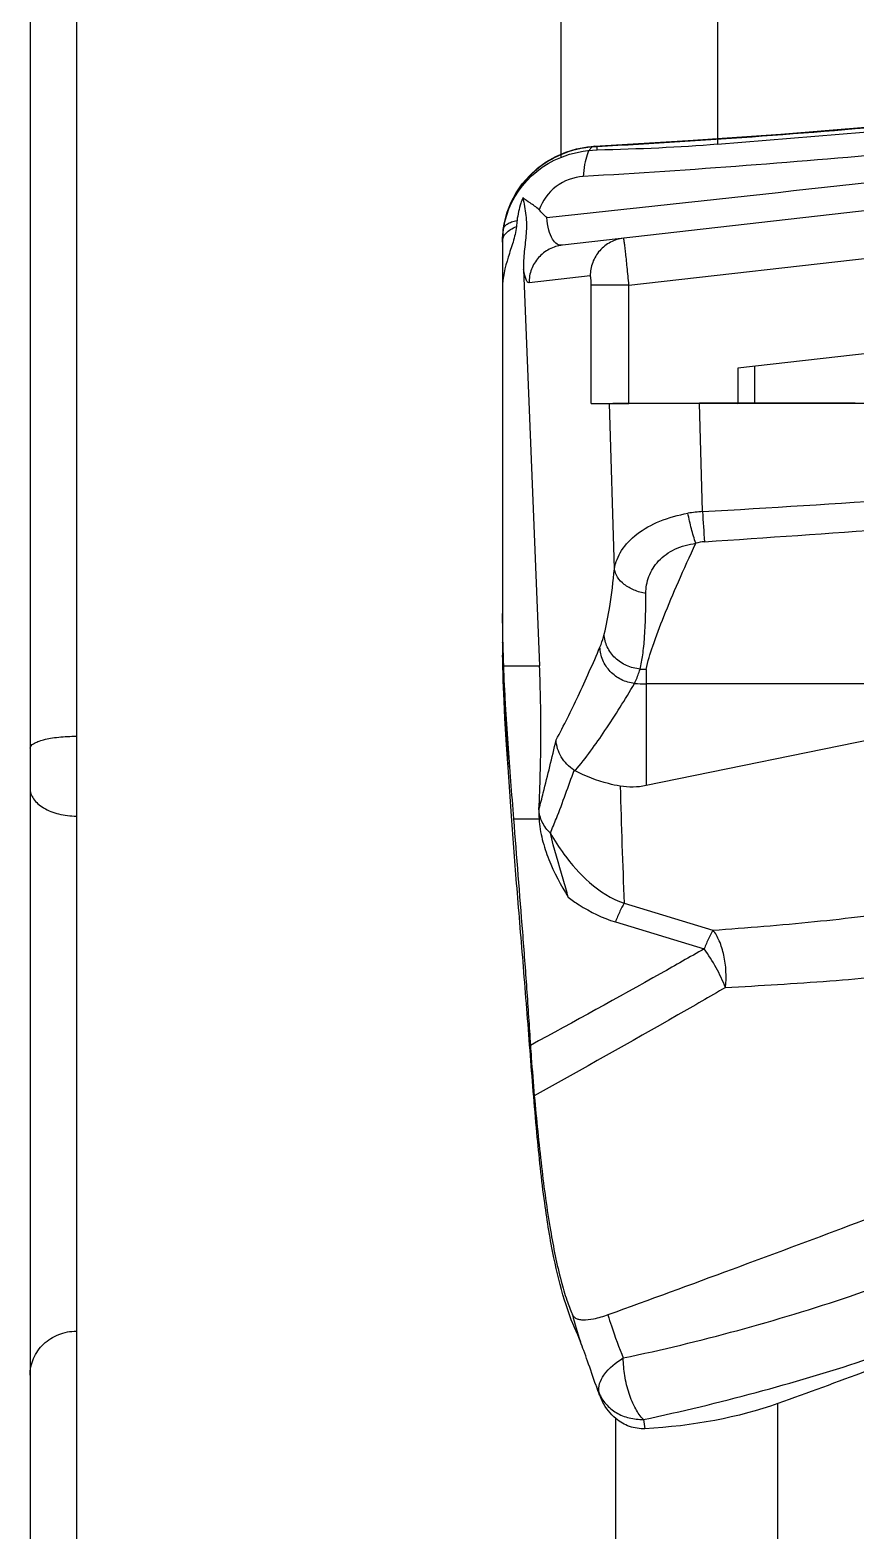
# Model space of a CAD drawing. Header units: millimetres. Extents: x 28656 to 29764, y -21384 to -20601.
# Drawn here: x 28885.73 to 28894.63, y -20804.29 to -20788.11 of the extents above; entities that cross this region are included whole.
import ezdxf

# ---------------------------------------------------------------- set-up
doc = ezdxf.new("R2010")
doc.units = ezdxf.units.MM
doc.header["$LTSCALE"] = 8
doc.layers.add('Cav-cor', color=30, linetype='Continuous')
doc.layers.add('dim', color=3, linetype='Continuous', lineweight=15)

# ---------------------------------------------------------------- blocks, each defined once
blk = doc.blocks.new('20160903.083130')
at = {"layer": 'Cav-cor', "color": 241}
for p, q in [((-3.3519, 39.8096), (-3.3519, 31.2111)), ((-3.4769, 39.6844), (-3.4769, 31.3363)), ((-2.0462, 39.4216), (-2.0462, 36.9562)), ((-1.6235, 38.8406), (-1.6235, 36.9916)), ((-1.6235, 36.9916), (-0.7853, 37.0601)), ((-1.948, 36.9847), (-1.955, 36.9864)), ((-1.948, 36.9761), (-1.948, 36.9847)), ((-0.809, 36.8593), (-2.0417, 36.7195)), ((-2.2011, 36.7614), (-2.201, 36.7623)), ((-2.203, 36.7328), (-2.203, 35.6494)), ((-1.8624, 36.6118), (-0.7947, 36.7329)), ((-2.1464, 36.6544), (-2.1032, 35.5866)), ((-1.9666, 36.6369), (-2.1316, 36.6182)), ((-1.9637, 36.2927), (-1.9638, 36.6116)), ((-1.8623, 36.2929), (-1.8624, 36.6118)), ((-0.6959, 36.4872), (-1.5689, 36.3882)), ((-1.5689, 36.3882), (-1.5689, 36.2929)), ((-1.5228, 36.2936), (-1.5231, 36.3934)), ((-1.9637, 36.2927), (-1.9145, 36.2935)), ((-1.9012, 35.8478), (-1.9145, 36.2935)), ((-1.5689, 36.2929), (-1.8623, 36.2929)), ((-1.6637, 36.0017), (-1.6724, 36.2939)), ((-1.2526, 36.2939), (-1.6724, 36.2939)), ((-1.5689, 36.2929), (-1.5228, 36.2936)), ((-1.5228, 36.2936), (-0.6959, 36.2936)), ((0.4962, 36.2293), (-1.2526, 36.2939)), ((-2.2029, 35.7013), (-2.203, 35.7272)), ((-2.203, 35.6494), (-2.203, 35.6461)), ((-2.2026, 35.6461), (-2.2027, 35.6494)), ((-2.2008, 35.5866), (-2.1032, 35.5866)), ((-1.8159, 35.5766), (-1.8157, 35.5375)), ((-1.8157, 35.5375), (-1.8157, 35.2634)), ((-0.6959, 35.5375), (-1.8157, 35.5375)), ((-0.6108, 35.5101), (-1.8157, 35.2634)), ((-2.1989, 35.4922), (-2.199, 35.4928)), ((-2.1964, 35.4443), (-2.1989, 35.4922)), ((-2.193, 35.3869), (-2.1964, 35.4443)), ((-2.1888, 35.323), (-2.193, 35.3869)), ((-2.1881, 35.3136), (-2.1888, 35.323)), ((-2.1786, 35.1814), (-2.1881, 35.3136)), ((-2.01, 35.3055), (-2.0069, 35.3037)), ((-2.1735, 35.1739), (-2.1046, 35.1739)), ((-1.8751, 34.9465), (-1.6359, 34.874)), ((-1.8987, 34.8962), (-1.6595, 34.8236)), ((-1.943, 33.6275), (-1.9421, 33.6225)), ((-1.4605, 32.4424), (-1.4605, 33.5987)), ((-1.8973, 31.6787), (-1.8973, 33.5579)), ((-1.8232, 33.5555), (-1.8191, 33.5307))]:
    blk.add_line(p, q, dxfattribs=at)
for points in [[(-1.955, 36.9865), (-1.7023, 37.0016), (-1.4524, 37.0191), (-1.2139, 37.0385), (-0.9873, 37.0597), (-0.7807, 37.0815)], [(-2.201, 36.7623), (-2.198, 36.7806), (-2.1906, 36.8083), (-2.18, 36.8351), (-2.1663, 36.8607), (-2.1498, 36.8847), (-2.1305, 36.9068), (-2.1088, 36.9267), (-2.085, 36.9441), (-2.0592, 36.9588), (-2.032, 36.9705), (-2.0036, 36.9792), (-1.9743, 36.9847), (-1.955, 36.9864)], [(-2.203, 36.7328), (-2.2029, 36.7387), (-2.2017, 36.7561), (-2.201, 36.7623)], [(-2.1989, 35.4922), (-2.2012, 35.5459), (-2.2026, 35.6023), (-2.2028, 35.6149)]]:
    blk.add_lwpolyline(points, dxfattribs=at)
for centre, radius, start, end in [((-1.9404, 36.7171), 0.2677, 93.0269, 113.8146), ((-1.9407, 36.7214), 0.2634, 91.8398, 93.0097), ((-1.9408, 36.7224), 0.2624, 91.5717, 91.8393), ((-23.0316, 231.8416), 196.1693, 276.130092, 276.52087), ((-1.964, 36.7315), 0.2389, 172.6008, 172.8234), ((-1.4237, 36.6995), 0.7452, 173.293, 174.5732), ((-1.9636, 36.7314), 0.2394, 172.8132, 179.6765), ((-7.8166, 139.1573), 103.3389, 273.413485, 274.018318), ((-1.6468, 35.6808), 0.3214, 93.0087, 100.1067), ((0.7092, 36.1168), 2.3756, 182.7777, 184.7414), ((-7.9029, 128.5727), 92.8624, 273.855758, 274.4787), ((-1.65, 35.7994), 0.1214, 93.939, 105.3102), ((0.9415, 35.7037), 3.1445, 180.0439, 182.1346), ((7.8685, 35.7272), 10.0715, 180.14726, 180.44225), ((-2.1858, 35.6495), 0.0172, 180.0592, 191.1863), ((0.6605, 35.6497), 2.8635, 180.0711, 180.6921), ((0.0968, 35.6646), 2.2995, 180.4613, 181.2345), ((1.1674, 35.6584), 3.3704, 180.7366, 182.8164), ((0.2407, 35.6687), 2.4435, 181.2575, 184.1247), ((-1.8157, 35.9337), 0.3962, 265.4072, 269.9993), ((0.383, 35.6779), 2.5861, 184.1009, 184.3379), ((-0.6272, 35.4273), 1.5651, 181.1245, 183.82), ((20.4892, 35.8638), 22.3831, 181.5405, 182.3488), ((-0.1905, 34.334), 1.8903, 195.1878, 197.5156), ((6.3949, 36.6605), 8.8733, 199.85356, 200.02199), ((-0.5672, 34.2045), 1.4919, 201.9419, 202.7521), ((-1.7891, 33.6785), 0.1629, 200.0908, 207.4468)]:
    blk.add_arc(centre, radius, start, end, dxfattribs=at)
at = {"layer": 'Cav-cor', "color": 241, "extrusion": (0, 0, -1)}
for centre, major_axis, ratio, start_param, end_param in [((-2.0462, 37.1504), (-1, 0), 0.175161, 4.276057, 4.614044), ((-1.948, 36.7281), (-0.255, 0), 0.969242, 0, 1.175538), ((-1.8623, 36.2927), (-0.102, 0), 0.001718, 0.109956, 1.570796), ((-1.6611, 36.2934), (-0.2551, 0), 0.001779, 0.113894, 1.526207), ((-1.8157, 36.0368), (0.0506, 0.777), 0.487966, 3.00886, 3.193377), ((-1.8973, 33.9031), (-0.75, 0), 0.499202, 4.090674, 4.607896)]:
    blk.add_ellipse(centre, major_axis=major_axis, ratio=ratio, start_param=start_param, end_param=end_param, dxfattribs=at)
at = {"layer": 'Cav-cor', "color": 241}
for points, knots in [([(-0.7801, 37.0789), (-0.8726, 37.0686), (-1.2611, 37.0287), (-1.6509, 37.001), (-1.948, 36.9847)], [0, 0, 0, 0, 0.238272, 1, 1, 1, 1]), ([(-0.8339, 36.9998), (-0.925, 36.9897), (-1.3082, 36.9501), (-1.6925, 36.9217), (-1.9855, 36.9046)], [0, 0, 0, 0, 0.23799, 1, 1, 1, 1]), ([(-1.955, 36.9864), (-1.9569, 36.9863), (-1.961, 36.9849), (-1.9663, 36.98), (-1.9711, 36.9726), (-1.9772, 36.9585), (-1.9826, 36.9355), (-1.9848, 36.9156), (-1.9855, 36.9046)], [0, 0, 0, 0, 0.062751, 0.137755, 0.231772, 0.34714, 0.639802, 1, 1, 1, 1]), ([(-2.0485, 36.962), (-2.0687, 36.9531), (-2.107, 36.9302), (-2.1537, 36.883), (-2.1868, 36.8259), (-2.1982, 36.7836), (-2.201, 36.7623)], [0, 0, 0, 0, 0.252826, 0.504573, 0.753834, 1, 1, 1, 1]), ([(-1.9855, 36.9046), (-2.0113, 36.903), (-2.0632, 36.884), (-2.096, 36.8392), (-2.1043, 36.8146)], [0, 0, 0, 0, 0.4991, 1, 1, 1, 1]), ([(-2.1481, 36.8478), (-2.1502, 36.8429), (-2.1575, 36.8231), (-2.162, 36.8022), (-2.1639, 36.7865)], [0, 0, 0, 0, 0.251065, 1, 1, 1, 1]), ([(-2.1043, 36.8146), (-2.1079, 36.8185), (-2.116, 36.825), (-2.1312, 36.8351), (-2.1422, 36.8423), (-2.1481, 36.8478)], [0, 0, 0, 0, 0.289752, 0.557369, 1, 1, 1, 1]), ([(-2.1481, 36.8478), (-2.145, 36.8319), (-2.1402, 36.808), (-2.1381, 36.7756), (-2.1394, 36.7432), (-2.1449, 36.703), (-2.147, 36.6706), (-2.1464, 36.6544)], [0, 0, 0, 0, 0.250233, 0.37522, 0.500149, 0.750165, 1, 1, 1, 1]), ([(-2.1656, 36.77), (-2.167, 36.7557), (-2.1741, 36.7277), (-2.193, 36.6741), (-2.203, 36.6315), (-2.203, 36.603)], [0, 0, 0, 0, 0.250205, 0.501267, 1, 1, 1, 1]), ([(-2.203, 36.7315), (-2.203, 36.7351), (-2.201, 36.743), (-2.1931, 36.7534), (-2.1809, 36.7627), (-2.1711, 36.7676), (-2.1656, 36.77)], [0, 0, 0, 0, 0.192836, 0.415361, 0.683648, 1, 1, 1, 1]), ([(-2.201, 36.7623), (-2.2006, 36.765), (-2.198, 36.7708), (-2.1898, 36.7774), (-2.1781, 36.7828), (-2.169, 36.7854), (-2.1639, 36.7865)], [0, 0, 0, 0, 0.17467, 0.389677, 0.664289, 1, 1, 1, 1]), ([(-2.0417, 36.7195), (-2.0441, 36.7193), (-2.049, 36.7195), (-2.0593, 36.7236), (-2.0707, 36.7374), (-2.0796, 36.7623), (-2.0825, 36.7825), (-2.0834, 36.794)], [0, 0, 0, 0, 0.076246, 0.155346, 0.349453, 0.627723, 1, 1, 1, 1]), ([(-1.8767, 36.7383), (-1.8889, 36.7369), (-1.913, 36.7295), (-1.9426, 36.7063), (-1.9621, 36.6741), (-1.9666, 36.6492), (-1.9666, 36.6369)], [0, 0, 0, 0, 0.249343, 0.499051, 0.749303, 1, 1, 1, 1]), ([(-1.8624, 36.6118), (-1.8631, 36.62), (-1.8646, 36.6362), (-1.8669, 36.6597), (-1.8691, 36.6813), (-1.8712, 36.7002), (-1.8728, 36.714), (-1.874, 36.7231), (-1.8747, 36.7284), (-1.8753, 36.7324), (-1.8758, 36.7356), (-1.8763, 36.7371), (-1.8765, 36.7383), (-1.8767, 36.7383)], [0, 0, 0, 0, 0.194896, 0.382623, 0.555374, 0.706749, 0.831028, 0.881416, 0.923349, 0.956407, 0.980257, 0.994761, 1, 1, 1, 1]), ([(-2.0417, 36.7195), (-2.0539, 36.7182), (-2.078, 36.7108), (-2.1076, 36.6876), (-2.1271, 36.6554), (-2.1316, 36.6305), (-2.1316, 36.6182)], [0, 0, 0, 0, 0.249343, 0.499051, 0.749303, 1, 1, 1, 1]), ([(-2.1316, 36.6182), (-2.133, 36.618), (-2.1355, 36.6198), (-2.1376, 36.6231), (-2.1404, 36.6291), (-2.1435, 36.6397), (-2.1454, 36.649), (-2.1464, 36.6544)], [0, 0, 0, 0, 0.106048, 0.188324, 0.296014, 0.593335, 1, 1, 1, 1]), ([(-1.9638, 36.6116), (-1.9638, 36.6149), (-1.9639, 36.6209), (-1.9644, 36.6287), (-1.9652, 36.6339), (-1.9658, 36.6362), (-1.9664, 36.6369), (-1.9666, 36.6369)], [0, 0, 0, 0, 0.379201, 0.700488, 0.915197, 0.973057, 1, 1, 1, 1]), ([(-1.8624, 36.6118), (-1.8851, 36.6118), (-1.9189, 36.6116), (-1.9527, 36.6118), (-1.9638, 36.6116)], [0, 0, 0, 0, 0.671235, 1, 1, 1, 1]), ([(-1.9012, 35.8478), (-1.8986, 35.8651), (-1.8836, 35.9011), (-1.8401, 35.9457), (-1.7777, 35.9796), (-1.7291, 35.9925), (-1.7032, 35.9972)], [0, 0, 0, 0, 0.199466, 0.430549, 0.699025, 1, 1, 1, 1]), ([(-1.682, 35.9165), (-1.6864, 35.9293), (-1.6942, 35.956), (-1.7005, 35.9831), (-1.7032, 35.9972)], [0, 0, 0, 0, 0.486389, 1, 1, 1, 1]), ([(-1.8165, 35.7812), (-1.8166, 35.7967), (-1.8107, 35.8288), (-1.7838, 35.8723), (-1.7384, 35.904), (-1.7014, 35.9136), (-1.682, 35.9165)], [0, 0, 0, 0, 0.222516, 0.45899, 0.71781, 1, 1, 1, 1]), ([(-1.8159, 35.5766), (-1.8113, 35.5979), (-1.7966, 35.6459), (-1.7667, 35.7242), (-1.7275, 35.8164), (-1.698, 35.8818), (-1.682, 35.9165)], [0, 0, 0, 0, 0.178715, 0.410798, 0.687567, 1, 1, 1, 1]), ([(-1.929, 35.6712), (-1.9226, 35.6957), (-1.9117, 35.7545), (-1.9046, 35.8137), (-1.9012, 35.8478)], [0, 0, 0, 0, 0.424878, 1, 1, 1, 1]), ([(-1.8165, 35.7812), (-1.8274, 35.7831), (-1.8479, 35.7888), (-1.8746, 35.8037), (-1.8937, 35.8236), (-1.9002, 35.8399), (-1.9012, 35.8478)], [0, 0, 0, 0, 0.28818, 0.5557, 0.792253, 1, 1, 1, 1]), ([(-1.832, 35.577), (-1.8289, 35.5897), (-1.824, 35.6183), (-1.8175, 35.6864), (-1.8165, 35.7417), (-1.8165, 35.7812)], [0, 0, 0, 0, 0.191957, 0.422506, 1, 1, 1, 1]), ([(-1.9403, 35.6369), (-1.9393, 35.6393), (-1.9349, 35.6505), (-1.9315, 35.6621), (-1.929, 35.6712)], [0, 0, 0, 0, 0.215238, 1, 1, 1, 1]), ([(-1.8319, 35.5775), (-1.8444, 35.5785), (-1.8692, 35.5847), (-1.9007, 35.6057), (-1.9225, 35.6357), (-1.9285, 35.6595), (-1.9291, 35.6712)], [0, 0, 0, 0, 0.257269, 0.511919, 0.759753, 1, 1, 1, 1]), ([(-2.0584, 35.3868), (-2.0374, 35.4254), (-1.9965, 35.5081), (-1.9591, 35.5925), (-1.9403, 35.6369)], [0, 0, 0, 0, 0.477023, 1, 1, 1, 1]), ([(-1.8474, 35.5387), (-1.8596, 35.5401), (-1.8839, 35.5471), (-1.9141, 35.5694), (-1.9346, 35.6006), (-1.94, 35.6249), (-1.9403, 35.6369)], [0, 0, 0, 0, 0.252421, 0.504434, 0.753918, 1, 1, 1, 1]), ([(-2.2008, 35.5866), (-2.1982, 35.5167), (-2.1896, 35.3791), (-2.1787, 35.2417), (-2.1735, 35.1739)], [0, 0, 0, 0, 0.506976, 1, 1, 1, 1]), ([(-2.1048, 35.1992), (-2.1016, 35.2632), (-2.0984, 35.3924), (-2.1005, 35.5216), (-2.1032, 35.5866)], [0, 0, 0, 0, 0.496187, 1, 1, 1, 1]), ([(-1.8474, 35.5387), (-1.846, 35.5414), (-1.8401, 35.5538), (-1.8354, 35.5667), (-1.8321, 35.577)], [0, 0, 0, 0, 0.216777, 1, 1, 1, 1]), ([(-1.8321, 35.577), (-1.8294, 35.5768), (-1.824, 35.5772), (-1.8186, 35.5769), (-1.8159, 35.5768)], [0, 0, 0, 0, 0.499222, 1, 1, 1, 1]), ([(-2.0068, 35.3036), (-1.9782, 35.3381), (-1.9226, 35.4151), (-1.8726, 35.4956), (-1.8474, 35.5387)], [0, 0, 0, 0, 0.472704, 1, 1, 1, 1]), ([(-2.199, 35.4928), (-2.1983, 35.4782), (-2.1951, 35.4184), (-2.1912, 35.3587), (-2.1882, 35.3136)], [0, 0, 0, 0, 0.244098, 1, 1, 1, 1]), ([(-2.1957, 35.4823), (-2.1961, 35.4831), (-2.1979, 35.4861), (-2.1988, 35.4896), (-2.1989, 35.4922)], [0, 0, 0, 0, 0.264162, 1, 1, 1, 1]), ([(-2.192, 35.3966), (-2.1923, 35.4109), (-2.1928, 35.4395), (-2.1946, 35.468), (-2.1957, 35.4823)], [0, 0, 0, 0, 0.499983, 1, 1, 1, 1]), ([(-3.4769, 35.364), (-3.4769, 35.3693), (-3.4681, 35.3769), (-3.455, 35.3827), (-3.4393, 35.3876), (-3.4206, 35.3915), (-3.3911, 35.3955), (-3.3679, 35.3966), (-3.3519, 35.3966)], [0, 0, 0, 0, 0.117063, 0.21301, 0.334791, 0.479423, 0.642344, 1, 1, 1, 1]), ([(-2.1048, 35.1992), (-2.1008, 35.2141), (-2.0846, 35.2765), (-2.0696, 35.3391), (-2.0584, 35.3868)], [0, 0, 0, 0, 0.239956, 1, 1, 1, 1]), ([(-2.01, 35.3055), (-2.024, 35.3142), (-2.048, 35.3381), (-2.0578, 35.3708), (-2.0584, 35.3868)], [0, 0, 0, 0, 0.506747, 1, 1, 1, 1]), ([(-1.6359, 34.874), (-1.5445, 34.8805), (-1.3645, 34.895), (-1.1008, 34.9267), (-0.8507, 34.972), (-0.5494, 35.0496), (-0.2146, 35.1787), (0.0265, 35.317), (0.1361, 35.3892)], [0, 0, 0, 0, 0.147165, 0.290038, 0.426406, 0.555007, 0.789348, 1, 1, 1, 1]), ([(-2.074, 35.1355), (-2.0685, 35.1487), (-2.0458, 35.2048), (-2.0251, 35.2618), (-2.01, 35.3055)], [0, 0, 0, 0, 0.236611, 1, 1, 1, 1]), ([(-1.8858, 35.2621), (-1.8964, 35.2639), (-1.9383, 35.2729), (-1.9787, 35.2885), (-2.0068, 35.3036)], [0, 0, 0, 0, 0.251745, 1, 1, 1, 1]), ([(-3.4769, 35.2564), (-3.4769, 35.2515), (-3.4752, 35.2412), (-3.4677, 35.2269), (-3.4558, 35.2138), (-3.4339, 35.1982), (-3.3987, 35.1849), (-3.368, 35.1814), (-3.3519, 35.1814)], [0, 0, 0, 0, 0.093235, 0.192354, 0.301526, 0.422579, 0.697203, 1, 1, 1, 1]), ([(-2.1047, 35.2023), (-2.1048, 35.1999), (-2.1052, 35.1904), (-2.105, 35.181), (-2.1046, 35.1739)], [0, 0, 0, 0, 0.252841, 1, 1, 1, 1]), ([(-2.0741, 35.1355), (-2.083, 35.1439), (-2.0979, 35.1637), (-2.1041, 35.1878), (-2.1047, 35.1997)], [0, 0, 0, 0, 0.508122, 1, 1, 1, 1]), ([(-1.602, 34.7194), (-1.5083, 34.7247), (-1.3238, 34.7357), (-1.0536, 34.7604), (-0.7975, 34.799), (-0.5588, 34.8548), (-0.3391, 34.9272), (-0.0766, 35.0399), (0.1046, 35.1449), (0.2174, 35.2204)], [0, 0, 0, 0, 0.147226, 0.289609, 0.425085, 0.552821, 0.673226, 0.787242, 1, 1, 1, 1]), ([(-2.0045, 33.7936), (-2.017, 33.8207), (-2.0403, 33.8857), (-2.0684, 34.0013), (-2.0926, 34.1521), (-2.1124, 34.339), (-2.129, 34.5513), (-2.1459, 34.771), (-2.1638, 34.9812), (-2.1742, 35.1167), (-2.1786, 35.1814)], [0, 0, 0, 0, 0.063794, 0.147068, 0.254186, 0.390124, 0.548916, 0.709526, 0.861235, 1, 1, 1, 1]), ([(-2.1735, 35.1739), (-2.1657, 35.0722), (-2.153, 34.9197), (-2.1379, 34.7162), (-2.1312, 34.6144), (-2.1278, 34.5636)], [0, 0, 0, 0, 0.500033, 0.750028, 1, 1, 1, 1]), ([(-2.1046, 35.1739), (-2.1035, 35.1552), (-2.0971, 35.118), (-2.0732, 35.0459), (-2.0459, 34.9953), (-2.0258, 34.9629)], [0, 0, 0, 0, 0.246986, 0.495968, 1, 1, 1, 1]), ([(-2.0258, 34.9629), (-2.0302, 34.9791), (-2.0468, 35.0365), (-2.0639, 35.0938), (-2.0741, 35.1355)], [0, 0, 0, 0, 0.281285, 1, 1, 1, 1]), ([(-2.074, 35.1355), (-2.0629, 35.1161), (-2.0323, 35.0682), (-1.9707, 34.9977), (-1.9094, 34.9586), (-1.8751, 34.9465)], [0, 0, 0, 0, 0.239936, 0.609836, 1, 1, 1, 1]), ([(-2.0258, 34.9629), (-2.0164, 34.9557), (-1.9772, 34.928), (-1.9333, 34.9067), (-1.8987, 34.8962)], [0, 0, 0, 0, 0.246997, 1, 1, 1, 1]), ([(-1.8751, 34.9465), (-1.8794, 34.9398), (-1.8878, 34.9232), (-1.8949, 34.906), (-1.8987, 34.8962)], [0, 0, 0, 0, 0.429793, 1, 1, 1, 1]), ([(-1.6358, 34.874), (-1.6401, 34.8672), (-1.6484, 34.8506), (-1.6556, 34.8335), (-1.6594, 34.8236)], [0, 0, 0, 0, 0.429791, 1, 1, 1, 1]), ([(-1.602, 34.7194), (-1.5987, 34.7484), (-1.6008, 34.7919), (-1.6165, 34.8435), (-1.6285, 34.8655), (-1.6358, 34.874)], [0, 0, 0, 0, 0.541434, 0.792239, 1, 1, 1, 1]), ([(-1.6595, 34.8236), (-1.6982, 34.8014), (-1.8534, 34.7132), (-2.0101, 34.6275), (-2.1278, 34.5636)], [0, 0, 0, 0, 0.24972, 1, 1, 1, 1]), ([(-1.602, 34.7194), (-1.609, 34.7377), (-1.6263, 34.7736), (-1.6475, 34.8073), (-1.6594, 34.8236)], [0, 0, 0, 0, 0.491717, 1, 1, 1, 1]), ([(0.2564, 34.7953), (0.2211, 34.7754), (0.1492, 34.7332), (0.0395, 34.6686), (-0.0748, 34.604), (-0.1927, 34.5413), (-0.3137, 34.4806), (-0.481, 34.4007), (-0.7002, 34.303), (-0.9775, 34.1891), (-1.2738, 34.0748), (-1.5898, 33.9575), (-1.807, 33.8778), (-1.9189, 33.8372)], [0, 0, 0, 0, 0.051053, 0.10497, 0.160368, 0.216432, 0.273167, 0.330869, 0.450018, 0.575438, 0.708492, 0.850087, 1, 1, 1, 1]), ([(-1.602, 34.7194), (-1.6446, 34.6947), (-1.8157, 34.5961), (-1.988, 34.4997), (-2.1173, 34.4274)], [0, 0, 0, 0, 0.249591, 1, 1, 1, 1]), ([(-1.8775, 33.7213), (-1.6705, 33.7648), (-1.3692, 33.847), (-0.9862, 33.9871), (-0.7203, 34.1), (-0.4691, 34.2204), (-0.2696, 34.326), (-0.1167, 34.4121), (0.0287, 34.4968), (0.1348, 34.5626), (0.2029, 34.6085)], [0, 0, 0, 0, 0.279099, 0.410784, 0.537709, 0.660105, 0.778085, 0.835426, 0.891644, 1, 1, 1, 1]), ([(-2.1278, 34.5636), (-2.1271, 34.5526), (-2.1239, 34.5072), (-2.1204, 34.4618), (-2.1173, 34.4274)], [0, 0, 0, 0, 0.241952, 1, 1, 1, 1]), ([(-2.1173, 34.4274), (-2.1115, 34.3637), (-2.0997, 34.2426), (-2.0772, 34.0758), (-2.0534, 33.9559), (-2.0314, 33.8809), (-2.0204, 33.8514), (-2.0148, 33.8388)], [0, 0, 0, 0, 0.320546, 0.608749, 0.842522, 0.931169, 1, 1, 1, 1]), ([(-1.8232, 33.5555), (-1.7211, 33.577), (-1.5224, 33.6249), (-1.1467, 33.7366), (-0.795, 33.871), (-0.4672, 34.0226), (-0.1671, 34.1751), (0.0486, 34.2988), (0.187, 34.3849)], [0, 0, 0, 0, 0.143219, 0.280514, 0.537871, 0.659038, 0.77619, 1, 1, 1, 1]), ([(0.2965, 34.3849), (0.1682, 34.3082), (-0.1022, 34.1609), (-0.5302, 33.9606), (-0.9862, 33.7728), (-1.3003, 33.656), (-1.4605, 33.5987)], [0, 0, 0, 0, 0.232744, 0.47864, 0.735216, 1, 1, 1, 1]), ([(-1.9189, 33.8372), (-1.9316, 33.8326), (-1.9538, 33.826), (-1.9805, 33.8224), (-1.9965, 33.8243), (-2.005, 33.8274), (-2.0112, 33.8323), (-2.0139, 33.8366), (-2.0148, 33.8388)], [0, 0, 0, 0, 0.392334, 0.671908, 0.773718, 0.857086, 0.929689, 1, 1, 1, 1]), ([(-1.9189, 33.8372), (-1.9158, 33.8274), (-1.9032, 33.7883), (-1.889, 33.7498), (-1.8775, 33.7213)], [0, 0, 0, 0, 0.251398, 1, 1, 1, 1]), ([(-3.4769, 33.6747), (-3.4769, 33.6902), (-3.4703, 33.7218), (-3.4422, 33.7613), (-3.4007, 33.7875), (-3.3681, 33.7936), (-3.3519, 33.7936)], [0, 0, 0, 0, 0.244166, 0.49179, 0.744223, 1, 1, 1, 1]), ([(-1.9932, 33.7651), (-1.9943, 33.768), (-1.9979, 33.7776), (-2.0016, 33.7871), (-2.0045, 33.7936)], [0, 0, 0, 0, 0.303241, 1, 1, 1, 1]), ([(-1.951, 33.647), (-1.9589, 33.6688), (-1.9691, 33.7005), (-1.9835, 33.7397), (-1.9902, 33.7571), (-1.9932, 33.7651)], [0, 0, 0, 0, 0.554473, 0.795018, 1, 1, 1, 1]), ([(-1.9429, 33.6274), (-1.9464, 33.6436), (-1.9295, 33.6855), (-1.8971, 33.7089), (-1.8775, 33.7213)], [0, 0, 0, 0, 0.417806, 1, 1, 1, 1]), ([(-1.8232, 33.5557), (-1.8317, 33.5638), (-1.8468, 33.5865), (-1.8632, 33.6266), (-1.8744, 33.6729), (-1.8775, 33.7054), (-1.8775, 33.7213)], [0, 0, 0, 0, 0.198176, 0.451772, 0.731039, 1, 1, 1, 1]), ([(-1.9429, 33.6274), (-1.9385, 33.6165), (-1.9256, 33.5958), (-1.897, 33.5723), (-1.8617, 33.5579), (-1.8361, 33.5555), (-1.8232, 33.5557)], [0, 0, 0, 0, 0.238434, 0.484612, 0.738997, 1, 1, 1, 1]), ([(-1.8191, 33.5307), (-1.8331, 33.53), (-1.8617, 33.5343), (-1.8865, 33.5489), (-1.8973, 33.5579)], [0, 0, 0, 0, 0.498994, 1, 1, 1, 1])]:
    blk.add_open_spline(points, degree=3, knots=knots, dxfattribs=at)
for points in [[(-2.0462, 36.9562), (-2.0152, 36.9687), (-1.9814, 36.9755), (-1.948, 36.9761)], [(-2.0834, 36.794), (-2.0907, 36.8005), (-2.0978, 36.8074), (-2.1043, 36.8146)], [(-1.8973, 33.5579), (-1.9123, 33.5703), (-1.9247, 33.5862), (-1.9337, 33.6034)]]:
    blk.add_open_spline(points, degree=3, dxfattribs=at)

msp = doc.modelspace()

# ---------------------------------------------------------------- block references
at = {"layer": 'dim', "xscale": 4, "yscale": 4, "zscale": 4}
msp.add_blockref('20160903.083130', (28899.643, -20937.307), dxfattribs=at)

doc.saveas('drawing.dxf')
